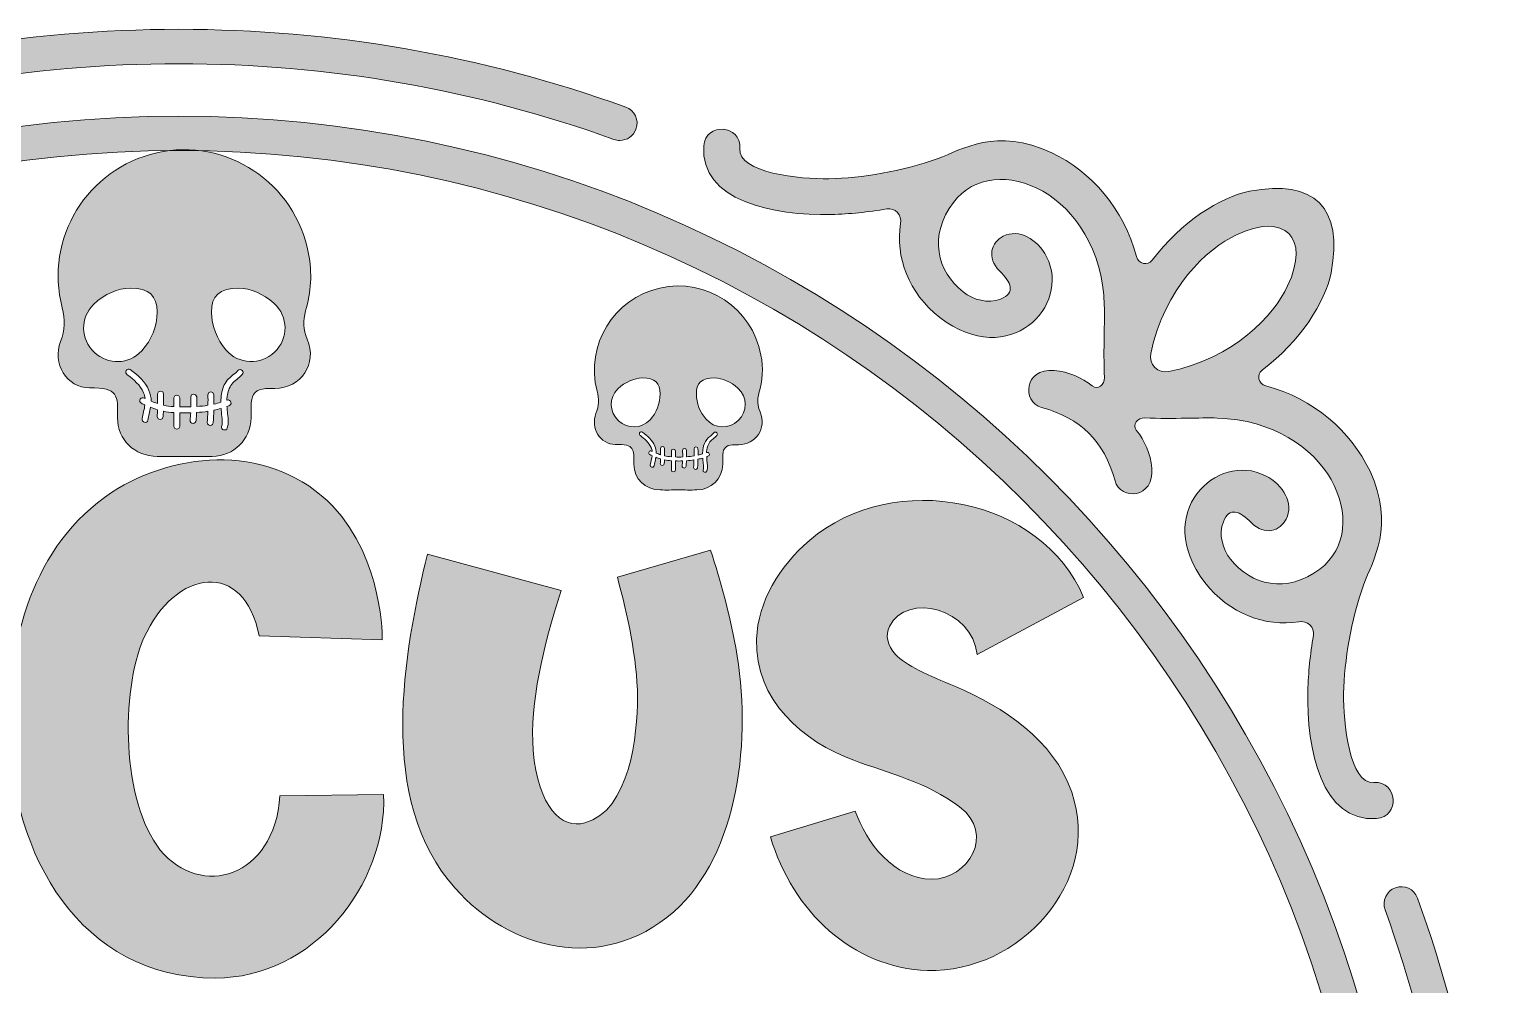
# Model space of a CAD drawing. Extents: x 641 to 801, y -181 to -22.
# Drawn here: x 711.9 to 800.5, y -79.6 to -21.9 of the extents above; entities that cross this region are included whole.
import ezdxf

# ---------------------------------------------------------------- set-up
doc = ezdxf.new("R2010")
doc.units = 0
doc.header["$MEASUREMENT"] = 0
doc.layers.add('Layer 1', color=7, linetype='Continuous', lineweight=0)

# ---------------------------------------------------------------- blocks, each defined once
blk = doc.blocks.new('Block_2')
at = {"layer": 'Layer 1', "true_color": 0x000000, "transparency": 33554687}
h = blk.add_hatch(color=18, dxfattribs=at)
h.dxf.hatch_style = 2
edge = h.paths.add_edge_path()
edge.add_spline(control_points=[(754.775, -45.555), (754.214, -46.098), (753.334, -46.061), (752.817, -45.459), (752.449, -45.03), (752.255, -44.521), (752.242, -43.957), (752.226, -43.302), (752.569, -42.972), (753.332, -42.98), (753.809, -43.002), (754.325, -43.202), (754.752, -43.594), (755.339, -44.134), (755.342, -45.006), (754.775, -45.555)], knot_values=[0, 0, 0, 0, 1, 1, 1, 2, 2, 2, 3, 3, 3, 4, 4, 4, 5, 5, 5, 5], degree=3, periodic=0)
edge = h.paths.add_edge_path()
edge.add_spline(control_points=[(753.474, -46.46), (753.35, -46.604), (753.171, -46.691), (753.055, -46.843), (752.949, -46.982), (752.893, -47.158), (752.87, -47.33), (752.863, -47.383), (752.859, -47.435), (752.857, -47.488), (752.863, -47.486), (752.869, -47.484), (752.874, -47.482), (752.935, -47.458), (753.006, -47.508), (753.022, -47.566), (753.04, -47.633), (752.999, -47.69), (752.938, -47.714), (752.913, -47.724), (752.888, -47.733), (752.863, -47.742), (752.867, -47.814), (752.874, -47.886), (752.881, -47.957), (752.9, -48.167), (752.945, -48.396), (752.877, -48.601), (752.829, -48.748), (752.597, -48.685), (752.645, -48.538), (752.679, -48.436), (752.672, -48.333), (752.664, -48.228), (752.656, -48.113), (752.643, -47.998), (752.633, -47.883), (752.632, -47.862), (752.63, -47.84), (752.628, -47.818), (752.532, -47.846), (752.434, -47.87), (752.336, -47.891), (752.331, -48.056), (752.323, -48.22), (752.312, -48.385), (752.308, -48.45), (752.261, -48.505), (752.192, -48.505), (752.13, -48.505), (752.068, -48.45), (752.072, -48.385), (752.082, -48.235), (752.089, -48.085), (752.094, -47.934), (751.945, -47.957), (751.795, -47.972), (751.645, -47.983), (751.639, -48.089), (751.63, -48.196), (751.619, -48.302), (751.611, -48.367), (751.57, -48.422), (751.498, -48.422), (751.439, -48.422), (751.371, -48.367), (751.378, -48.302), (751.39, -48.2), (751.398, -48.097), (751.404, -47.994), (751.26, -47.999), (751.115, -47.998), (750.971, -47.994), (750.971, -47.994), (750.971, -48.54), (750.971, -48.54), (750.971, -48.695), (750.73, -48.694), (750.73, -48.54), (750.73, -48.54), (750.73, -47.984), (750.73, -47.984), (750.588, -47.975), (750.446, -47.959), (750.307, -47.931), (750.306, -48.003), (750.305, -48.075), (750.304, -48.147), (750.302, -48.302), (750.061, -48.302), (750.063, -48.147), (750.065, -48.055), (750.066, -47.962), (750.067, -47.87), (749.975, -47.841), (749.883, -47.807), (749.793, -47.771), (749.764, -47.945), (749.722, -48.118), (749.686, -48.291), (749.655, -48.442), (749.423, -48.378), (749.454, -48.227), (749.492, -48.044), (749.538, -47.86), (749.567, -47.675), (749.519, -47.654), (749.471, -47.632), (749.423, -47.611), (749.364, -47.584), (749.35, -47.498), (749.38, -47.447), (749.416, -47.386), (749.485, -47.377), (749.545, -47.404), (749.553, -47.408), (749.562, -47.411), (749.571, -47.416), (749.561, -47.338), (749.54, -47.262), (749.509, -47.188), (749.381, -46.881), (749.117, -46.655), (748.856, -46.462), (748.804, -46.423), (748.777, -46.359), (748.813, -46.298), (748.843, -46.246), (748.925, -46.216), (748.978, -46.255), (749.283, -46.481), (749.578, -46.737), (749.729, -47.095), (749.786, -47.232), (749.818, -47.376), (749.819, -47.523), (749.902, -47.558), (749.986, -47.59), (750.071, -47.619), (750.072, -47.491), (750.074, -47.364), (750.076, -47.236), (750.078, -47.081), (750.318, -47.082), (750.316, -47.236), (750.314, -47.387), (750.312, -47.537), (750.31, -47.687), (750.449, -47.718), (750.589, -47.734), (750.73, -47.743), (750.73, -47.743), (750.73, -47.397), (750.73, -47.397), (750.73, -47.242), (750.971, -47.242), (750.971, -47.397), (750.971, -47.397), (750.971, -47.754), (750.971, -47.754), (751.118, -47.758), (751.266, -47.758), (751.413, -47.754), (751.415, -47.621), (751.413, -47.488), (751.406, -47.355), (751.397, -47.201), (751.638, -47.202), (751.646, -47.355), (751.653, -47.484), (751.655, -47.613), (751.653, -47.742), (751.803, -47.731), (751.952, -47.714), (752.1, -47.69), (752.102, -47.549), (752.101, -47.408), (752.098, -47.266), (752.095, -47.111), (752.336, -47.112), (752.339, -47.266), (752.341, -47.392), (752.342, -47.518), (752.34, -47.644), (752.434, -47.623), (752.526, -47.598), (752.618, -47.57), (752.618, -47.455), (752.625, -47.34), (752.645, -47.226), (752.678, -47.032), (752.751, -46.844), (752.873, -46.689), (752.996, -46.533), (753.176, -46.44), (753.304, -46.29), (753.347, -46.241), (753.431, -46.247), (753.474, -46.29), (753.522, -46.339), (753.516, -46.411), (753.474, -46.46)], knot_values=[0, 0, 0, 0, 1, 1, 1, 2, 2, 2, 3, 3, 3, 4, 4, 4, 5, 5, 5, 6, 6, 6, 7, 7, 7, 8, 8, 8, 9, 9, 9, 10, 10, 10, 11, 11, 11, 12, 12, 12, 13, 13, 13, 14, 14, 14, 15, 15, 15, 16, 16, 16, 17, 17, 17, 18, 18, 18, 19, 19, 19, 20, 20, 20, 21, 21, 21, 22, 22, 22, 23, 23, 23, 24, 24, 24, 25, 25, 25, 26, 26, 26, 27, 27, 27, 28, 28, 28, 29, 29, 29, 30, 30, 30, 31, 31, 31, 32, 32, 32, 33, 33, 33, 34, 34, 34, 35, 35, 35, 36, 36, 36, 37, 37, 37, 38, 38, 38, 39, 39, 39, 40, 40, 40, 41, 41, 41, 42, 42, 42, 43, 43, 43, 44, 44, 44, 45, 45, 45, 46, 46, 46, 47, 47, 47, 48, 48, 48, 49, 49, 49, 50, 50, 50, 51, 51, 51, 52, 52, 52, 53, 53, 53, 54, 54, 54, 55, 55, 55, 56, 56, 56, 57, 57, 57, 58, 58, 58, 59, 59, 59, 60, 60, 60, 61, 61, 61, 62, 62, 62, 63, 63, 63, 64, 64, 64, 65, 65, 65, 66, 66, 66, 67, 67, 67, 67], degree=3, periodic=0)
edge = h.paths.add_edge_path()
edge.add_spline(control_points=[(747.536, -45.568), (746.973, -45.038), (746.95, -44.181), (747.503, -43.636), (747.939, -43.207), (748.48, -43.001), (748.98, -42.979), (749.729, -42.978), (750.066, -43.301), (750.055, -43.937), (750.045, -44.532), (749.842, -45.065), (749.439, -45.504), (748.929, -46.061), (748.082, -46.082), (747.536, -45.568)], knot_values=[0, 0, 0, 0, 1, 1, 1, 2, 2, 2, 3, 3, 3, 4, 4, 4, 5, 5, 5, 5], degree=3, periodic=0)
edge = h.paths.add_edge_path()
edge.add_spline(control_points=[(756.023, -43.902), (756.251, -43.146), (756.286, -42.373), (756.142, -41.6), (755.612, -38.751), (752.839, -36.913), (750.041, -37.547), (747.244, -38.181), (745.522, -40.984), (746.24, -43.772), (746.363, -44.249), (746.358, -44.669), (746.175, -45.131), (745.832, -45.999), (746.427, -47), (747.342, -46.992), (748.504, -46.982), (748.475, -47.293), (748.468, -48.184), (748.461, -49.085), (749.152, -49.73), (750.058, -49.747), (750.419, -49.753), (750.78, -49.747), (751.142, -49.747), (751.516, -49.747), (751.891, -49.755), (752.265, -49.746), (753.147, -49.725), (753.8, -49.081), (753.837, -48.198), (753.846, -47.998), (753.833, -47.796), (753.842, -47.596), (753.858, -47.223), (754.041, -47.044), (754.419, -47.023), (754.539, -47.016), (754.66, -47.023), (754.781, -47.02), (755.865, -46.987), (756.501, -46.034), (756.086, -45.031), (755.929, -44.651), (755.906, -44.291), (756.023, -43.902)], knot_values=[0, 0, 0, 0, 1, 1, 1, 2, 2, 2, 3, 3, 3, 4, 4, 4, 5, 5, 5, 6, 6, 6, 7, 7, 7, 8, 8, 8, 9, 9, 9, 10, 10, 10, 11, 11, 11, 12, 12, 12, 13, 13, 13, 14, 14, 14, 15, 15, 15, 15], degree=3, periodic=0)
at = {"layer": 'Layer 1'}
for points, knots in [([(756.023, -43.902), (756.251, -43.146), (756.286, -42.373), (756.142, -41.6), (755.612, -38.751), (752.839, -36.913), (750.041, -37.547), (747.244, -38.181), (745.522, -40.984), (746.24, -43.772), (746.363, -44.249), (746.358, -44.669), (746.175, -45.131), (745.832, -45.999), (746.427, -47), (747.342, -46.992), (748.504, -46.982), (748.475, -47.293), (748.468, -48.184), (748.461, -49.085), (749.152, -49.73), (750.058, -49.747), (750.419, -49.753), (750.78, -49.747), (751.142, -49.747), (751.516, -49.747), (751.891, -49.755), (752.265, -49.746), (753.147, -49.725), (753.8, -49.081), (753.837, -48.198), (753.846, -47.998), (753.833, -47.796), (753.842, -47.596), (753.858, -47.223), (754.041, -47.044), (754.419, -47.023), (754.539, -47.016), (754.66, -47.023), (754.781, -47.02), (755.865, -46.987), (756.501, -46.034), (756.086, -45.031), (755.929, -44.651), (755.906, -44.291), (756.023, -43.902)], [0, 0, 0, 0, 1, 1, 1, 2, 2, 2, 3, 3, 3, 4, 4, 4, 5, 5, 5, 6, 6, 6, 7, 7, 7, 8, 8, 8, 9, 9, 9, 10, 10, 10, 11, 11, 11, 12, 12, 12, 13, 13, 13, 14, 14, 14, 15, 15, 15, 15]), ([(747.536, -45.568), (746.973, -45.038), (746.95, -44.181), (747.503, -43.636), (747.939, -43.207), (748.48, -43.001), (748.98, -42.979), (749.729, -42.978), (750.066, -43.301), (750.055, -43.937), (750.045, -44.532), (749.842, -45.065), (749.439, -45.504), (748.929, -46.061), (748.082, -46.082), (747.536, -45.568)], [0, 0, 0, 0, 1, 1, 1, 2, 2, 2, 3, 3, 3, 4, 4, 4, 5, 5, 5, 5]), ([(754.775, -45.555), (754.214, -46.098), (753.334, -46.061), (752.817, -45.459), (752.449, -45.03), (752.255, -44.521), (752.242, -43.957), (752.226, -43.302), (752.569, -42.972), (753.332, -42.98), (753.809, -43.002), (754.325, -43.202), (754.752, -43.594), (755.339, -44.134), (755.342, -45.006), (754.775, -45.555)], [0, 0, 0, 0, 1, 1, 1, 2, 2, 2, 3, 3, 3, 4, 4, 4, 5, 5, 5, 5]), ([(753.474, -46.46), (753.35, -46.604), (753.171, -46.691), (753.055, -46.843), (752.949, -46.982), (752.893, -47.158), (752.87, -47.33), (752.863, -47.383), (752.859, -47.435), (752.857, -47.488), (752.863, -47.486), (752.869, -47.484), (752.874, -47.482), (752.935, -47.458), (753.006, -47.508), (753.022, -47.566), (753.04, -47.633), (752.999, -47.69), (752.938, -47.714), (752.913, -47.724), (752.888, -47.733), (752.863, -47.742), (752.867, -47.814), (752.874, -47.886), (752.881, -47.957), (752.9, -48.167), (752.945, -48.396), (752.877, -48.601), (752.829, -48.748), (752.597, -48.685), (752.645, -48.538), (752.679, -48.436), (752.672, -48.333), (752.664, -48.228), (752.656, -48.113), (752.643, -47.998), (752.633, -47.883), (752.632, -47.862), (752.63, -47.84), (752.628, -47.818), (752.532, -47.846), (752.434, -47.87), (752.336, -47.891), (752.331, -48.056), (752.323, -48.22), (752.312, -48.385), (752.308, -48.45), (752.261, -48.505), (752.192, -48.505), (752.13, -48.505), (752.068, -48.45), (752.072, -48.385), (752.082, -48.235), (752.089, -48.085), (752.094, -47.934), (751.945, -47.957), (751.795, -47.972), (751.645, -47.983), (751.639, -48.089), (751.63, -48.196), (751.619, -48.302), (751.611, -48.367), (751.57, -48.422), (751.498, -48.422), (751.439, -48.422), (751.371, -48.367), (751.378, -48.302), (751.39, -48.2), (751.398, -48.097), (751.404, -47.994), (751.26, -47.999), (751.115, -47.998), (750.971, -47.994), (750.971, -47.994), (750.971, -48.54), (750.971, -48.54), (750.971, -48.695), (750.73, -48.694), (750.73, -48.54), (750.73, -48.54), (750.73, -47.984), (750.73, -47.984), (750.588, -47.975), (750.446, -47.959), (750.307, -47.931), (750.306, -48.003), (750.305, -48.075), (750.304, -48.147), (750.302, -48.302), (750.061, -48.302), (750.063, -48.147), (750.065, -48.055), (750.066, -47.962), (750.067, -47.87), (749.975, -47.841), (749.883, -47.807), (749.793, -47.771), (749.764, -47.945), (749.722, -48.118), (749.686, -48.291), (749.655, -48.442), (749.423, -48.378), (749.454, -48.227), (749.492, -48.044), (749.538, -47.86), (749.567, -47.675), (749.519, -47.654), (749.471, -47.632), (749.423, -47.611), (749.364, -47.584), (749.35, -47.498), (749.38, -47.447), (749.416, -47.386), (749.485, -47.377), (749.545, -47.404), (749.553, -47.408), (749.562, -47.411), (749.571, -47.416), (749.561, -47.338), (749.54, -47.262), (749.509, -47.188), (749.381, -46.881), (749.117, -46.655), (748.856, -46.462), (748.804, -46.423), (748.777, -46.359), (748.813, -46.298), (748.843, -46.246), (748.925, -46.216), (748.978, -46.255), (749.283, -46.481), (749.578, -46.737), (749.729, -47.095), (749.786, -47.232), (749.818, -47.376), (749.819, -47.523), (749.902, -47.558), (749.986, -47.59), (750.071, -47.619), (750.072, -47.491), (750.074, -47.364), (750.076, -47.236), (750.078, -47.081), (750.318, -47.082), (750.316, -47.236), (750.314, -47.387), (750.312, -47.537), (750.31, -47.687), (750.449, -47.718), (750.589, -47.734), (750.73, -47.743), (750.73, -47.743), (750.73, -47.397), (750.73, -47.397), (750.73, -47.242), (750.971, -47.242), (750.971, -47.397), (750.971, -47.397), (750.971, -47.754), (750.971, -47.754), (751.118, -47.758), (751.266, -47.758), (751.413, -47.754), (751.415, -47.621), (751.413, -47.488), (751.406, -47.355), (751.397, -47.201), (751.638, -47.202), (751.646, -47.355), (751.653, -47.484), (751.655, -47.613), (751.653, -47.742), (751.803, -47.731), (751.952, -47.714), (752.1, -47.69), (752.102, -47.549), (752.101, -47.408), (752.098, -47.266), (752.095, -47.111), (752.336, -47.112), (752.339, -47.266), (752.341, -47.392), (752.342, -47.518), (752.34, -47.644), (752.434, -47.623), (752.526, -47.598), (752.618, -47.57), (752.618, -47.455), (752.625, -47.34), (752.645, -47.226), (752.678, -47.032), (752.751, -46.844), (752.873, -46.689), (752.996, -46.533), (753.176, -46.44), (753.304, -46.29), (753.347, -46.241), (753.431, -46.247), (753.474, -46.29), (753.522, -46.339), (753.516, -46.411), (753.474, -46.46)], [0, 0, 0, 0, 1, 1, 1, 2, 2, 2, 3, 3, 3, 4, 4, 4, 5, 5, 5, 6, 6, 6, 7, 7, 7, 8, 8, 8, 9, 9, 9, 10, 10, 10, 11, 11, 11, 12, 12, 12, 13, 13, 13, 14, 14, 14, 15, 15, 15, 16, 16, 16, 17, 17, 17, 18, 18, 18, 19, 19, 19, 20, 20, 20, 21, 21, 21, 22, 22, 22, 23, 23, 23, 24, 24, 24, 25, 25, 25, 26, 26, 26, 27, 27, 27, 28, 28, 28, 29, 29, 29, 30, 30, 30, 31, 31, 31, 32, 32, 32, 33, 33, 33, 34, 34, 34, 35, 35, 35, 36, 36, 36, 37, 37, 37, 38, 38, 38, 39, 39, 39, 40, 40, 40, 41, 41, 41, 42, 42, 42, 43, 43, 43, 44, 44, 44, 45, 45, 45, 46, 46, 46, 47, 47, 47, 48, 48, 48, 49, 49, 49, 50, 50, 50, 51, 51, 51, 52, 52, 52, 53, 53, 53, 54, 54, 54, 55, 55, 55, 56, 56, 56, 57, 57, 57, 58, 58, 58, 59, 59, 59, 60, 60, 60, 61, 61, 61, 62, 62, 62, 63, 63, 63, 64, 64, 64, 65, 65, 65, 66, 66, 66, 67, 67, 67, 67])]:
    blk.add_open_spline(points, degree=3, knots=knots, dxfattribs=at)
blk = doc.blocks.new('Block_3')
at = {"layer": 'Layer 1', "true_color": 0x000000, "transparency": 33554687}
h = blk.add_hatch(color=18, dxfattribs=at)
h.dxf.hatch_style = 2
edge = h.paths.add_edge_path()
edge.add_spline(control_points=[(726.756, -41.419), (725.912, -42.236), (724.589, -42.181), (723.812, -41.275), (723.258, -40.63), (722.967, -39.865), (722.946, -39.016), (722.923, -38.031), (723.438, -37.535), (724.585, -37.547), (725.302, -37.58), (726.078, -37.881), (726.721, -38.471), (727.604, -39.283), (727.608, -40.593), (726.756, -41.419)], knot_values=[0, 0, 0, 0, 1, 1, 1, 2, 2, 2, 3, 3, 3, 4, 4, 4, 5, 5, 5, 5], degree=3, periodic=0)
edge = h.paths.add_edge_path()
edge.add_spline(control_points=[(724.799, -42.78), (724.613, -42.997), (724.344, -43.128), (724.17, -43.355), (724.009, -43.564), (723.925, -43.83), (723.891, -44.088), (723.881, -44.167), (723.875, -44.246), (723.872, -44.326), (723.88, -44.323), (723.889, -44.32), (723.897, -44.316), (723.988, -44.281), (724.095, -44.356), (724.119, -44.443), (724.147, -44.544), (724.084, -44.629), (723.993, -44.665), (723.956, -44.68), (723.918, -44.693), (723.88, -44.707), (723.887, -44.816), (723.896, -44.924), (723.907, -45.031), (723.936, -45.346), (724.003, -45.691), (723.901, -45.999), (723.829, -46.219), (723.48, -46.125), (723.553, -45.904), (723.603, -45.751), (723.594, -45.595), (723.582, -45.437), (723.569, -45.265), (723.55, -45.092), (723.535, -44.92), (723.532, -44.887), (723.53, -44.854), (723.527, -44.822), (723.382, -44.864), (723.235, -44.9), (723.087, -44.931), (723.08, -45.179), (723.069, -45.427), (723.052, -45.674), (723.045, -45.772), (722.975, -45.855), (722.872, -45.855), (722.778, -45.855), (722.684, -45.772), (722.691, -45.674), (722.706, -45.448), (722.717, -45.222), (722.724, -44.996), (722.5, -45.03), (722.275, -45.054), (722.049, -45.069), (722.04, -45.229), (722.027, -45.39), (722.009, -45.549), (721.998, -45.647), (721.935, -45.73), (721.828, -45.73), (721.739, -45.73), (721.637, -45.647), (721.648, -45.549), (721.665, -45.396), (721.678, -45.241), (721.687, -45.087), (721.469, -45.093), (721.252, -45.093), (721.035, -45.087), (721.035, -45.087), (721.035, -45.907), (721.035, -45.907), (721.035, -46.139), (720.674, -46.139), (720.674, -45.907), (720.674, -45.907), (720.674, -45.071), (720.674, -45.071), (720.459, -45.057), (720.247, -45.033), (720.037, -44.992), (720.035, -45.1), (720.034, -45.208), (720.032, -45.316), (720.029, -45.549), (719.668, -45.549), (719.671, -45.316), (719.673, -45.177), (719.675, -45.039), (719.677, -44.9), (719.537, -44.856), (719.4, -44.806), (719.264, -44.751), (719.221, -45.013), (719.157, -45.273), (719.103, -45.532), (719.056, -45.76), (718.708, -45.663), (718.755, -45.436), (718.812, -45.161), (718.881, -44.885), (718.924, -44.607), (718.852, -44.575), (718.78, -44.542), (718.708, -44.51), (718.619, -44.47), (718.598, -44.34), (718.644, -44.263), (718.697, -44.172), (718.802, -44.158), (718.891, -44.199), (718.904, -44.204), (718.917, -44.21), (718.931, -44.216), (718.915, -44.099), (718.883, -43.985), (718.837, -43.874), (718.645, -43.413), (718.248, -43.074), (717.856, -42.783), (717.777, -42.725), (717.737, -42.628), (717.791, -42.536), (717.836, -42.458), (717.96, -42.413), (718.038, -42.471), (718.497, -42.812), (718.941, -43.196), (719.168, -43.735), (719.254, -43.94), (719.302, -44.157), (719.303, -44.378), (719.428, -44.43), (719.554, -44.479), (719.682, -44.522), (719.684, -44.33), (719.687, -44.138), (719.69, -43.947), (719.693, -43.714), (720.054, -43.714), (720.051, -43.947), (720.048, -44.173), (720.045, -44.399), (720.042, -44.625), (720.25, -44.672), (720.461, -44.696), (720.674, -44.709), (720.674, -44.709), (720.674, -44.189), (720.674, -44.189), (720.674, -43.956), (721.035, -43.956), (721.035, -44.189), (721.035, -44.189), (721.035, -44.725), (721.035, -44.725), (721.257, -44.731), (721.479, -44.732), (721.7, -44.725), (721.703, -44.525), (721.7, -44.326), (721.689, -44.126), (721.676, -43.893), (722.038, -43.895), (722.05, -44.126), (722.061, -44.32), (722.064, -44.514), (722.061, -44.707), (722.287, -44.691), (722.511, -44.666), (722.732, -44.629), (722.735, -44.417), (722.735, -44.204), (722.73, -43.992), (722.726, -43.759), (723.087, -43.759), (723.092, -43.992), (723.096, -44.181), (723.096, -44.37), (723.094, -44.559), (723.235, -44.528), (723.374, -44.491), (723.512, -44.449), (723.511, -44.276), (723.523, -44.103), (723.552, -43.931), (723.602, -43.64), (723.713, -43.357), (723.895, -43.123), (724.08, -42.889), (724.35, -42.75), (724.544, -42.525), (724.607, -42.45), (724.734, -42.46), (724.799, -42.525), (724.871, -42.597), (724.862, -42.706), (724.799, -42.78)], knot_values=[0, 0, 0, 0, 1, 1, 1, 2, 2, 2, 3, 3, 3, 4, 4, 4, 5, 5, 5, 6, 6, 6, 7, 7, 7, 8, 8, 8, 9, 9, 9, 10, 10, 10, 11, 11, 11, 12, 12, 12, 13, 13, 13, 14, 14, 14, 15, 15, 15, 16, 16, 16, 17, 17, 17, 18, 18, 18, 19, 19, 19, 20, 20, 20, 21, 21, 21, 22, 22, 22, 23, 23, 23, 24, 24, 24, 25, 25, 25, 26, 26, 26, 27, 27, 27, 28, 28, 28, 29, 29, 29, 30, 30, 30, 31, 31, 31, 32, 32, 32, 33, 33, 33, 34, 34, 34, 35, 35, 35, 36, 36, 36, 37, 37, 37, 38, 38, 38, 39, 39, 39, 40, 40, 40, 41, 41, 41, 42, 42, 42, 43, 43, 43, 44, 44, 44, 45, 45, 45, 46, 46, 46, 47, 47, 47, 48, 48, 48, 49, 49, 49, 50, 50, 50, 51, 51, 51, 52, 52, 52, 53, 53, 53, 54, 54, 54, 55, 55, 55, 56, 56, 56, 57, 57, 57, 58, 58, 58, 59, 59, 59, 60, 60, 60, 61, 61, 61, 62, 62, 62, 63, 63, 63, 64, 64, 64, 65, 65, 65, 66, 66, 66, 67, 67, 67, 67], degree=3, periodic=0)
edge = h.paths.add_edge_path()
edge.add_spline(control_points=[(715.871, -41.439), (715.024, -40.642), (714.989, -39.354), (715.821, -38.534), (716.477, -37.889), (717.29, -37.578), (718.042, -37.545), (719.169, -37.544), (719.674, -38.03), (719.659, -38.987), (719.644, -39.881), (719.337, -40.682), (718.732, -41.343), (717.966, -42.181), (716.691, -42.211), (715.871, -41.439)], knot_values=[0, 0, 0, 0, 1, 1, 1, 2, 2, 2, 3, 3, 3, 4, 4, 4, 5, 5, 5, 5], degree=3, periodic=0)
edge = h.paths.add_edge_path()
edge.add_spline(control_points=[(728.631, -38.933), (728.975, -37.797), (729.027, -36.635), (728.81, -35.472), (728.014, -31.188), (723.844, -28.425), (719.637, -29.379), (715.432, -30.332), (712.843, -34.545), (713.923, -38.738), (714.107, -39.456), (714.1, -40.086), (713.825, -40.781), (713.309, -42.087), (714.203, -43.592), (715.579, -43.58), (717.326, -43.565), (717.283, -44.032), (717.272, -45.372), (717.261, -46.726), (718.3, -47.696), (719.663, -47.721), (720.206, -47.731), (720.749, -47.723), (721.292, -47.723), (721.855, -47.722), (722.419, -47.733), (722.981, -47.72), (724.308, -47.689), (725.289, -46.721), (725.345, -45.393), (725.358, -45.092), (725.339, -44.789), (725.352, -44.488), (725.377, -43.927), (725.651, -43.657), (726.22, -43.626), (726.401, -43.616), (726.582, -43.626), (726.763, -43.621), (728.395, -43.572), (729.35, -42.139), (728.727, -40.631), (728.491, -40.06), (728.455, -39.518), (728.631, -38.933)], knot_values=[0, 0, 0, 0, 1, 1, 1, 2, 2, 2, 3, 3, 3, 4, 4, 4, 5, 5, 5, 6, 6, 6, 7, 7, 7, 8, 8, 8, 9, 9, 9, 10, 10, 10, 11, 11, 11, 12, 12, 12, 13, 13, 13, 14, 14, 14, 15, 15, 15, 15], degree=3, periodic=0)
at = {"layer": 'Layer 1'}
for points, knots in [([(728.631, -38.933), (728.975, -37.797), (729.027, -36.635), (728.81, -35.472), (728.014, -31.188), (723.844, -28.425), (719.637, -29.379), (715.432, -30.332), (712.843, -34.545), (713.923, -38.738), (714.107, -39.456), (714.1, -40.086), (713.825, -40.781), (713.309, -42.087), (714.203, -43.592), (715.579, -43.58), (717.326, -43.565), (717.283, -44.032), (717.272, -45.372), (717.261, -46.726), (718.3, -47.696), (719.663, -47.721), (720.206, -47.731), (720.749, -47.723), (721.292, -47.723), (721.855, -47.722), (722.419, -47.733), (722.981, -47.72), (724.308, -47.689), (725.289, -46.721), (725.345, -45.393), (725.358, -45.092), (725.339, -44.789), (725.352, -44.488), (725.377, -43.927), (725.651, -43.657), (726.22, -43.626), (726.401, -43.616), (726.582, -43.626), (726.763, -43.621), (728.395, -43.572), (729.35, -42.139), (728.727, -40.631), (728.491, -40.06), (728.455, -39.518), (728.631, -38.933)], [0, 0, 0, 0, 1, 1, 1, 2, 2, 2, 3, 3, 3, 4, 4, 4, 5, 5, 5, 6, 6, 6, 7, 7, 7, 8, 8, 8, 9, 9, 9, 10, 10, 10, 11, 11, 11, 12, 12, 12, 13, 13, 13, 14, 14, 14, 15, 15, 15, 15]), ([(715.871, -41.439), (715.024, -40.642), (714.989, -39.354), (715.821, -38.534), (716.477, -37.889), (717.29, -37.578), (718.042, -37.545), (719.169, -37.544), (719.674, -38.03), (719.659, -38.987), (719.644, -39.881), (719.337, -40.682), (718.732, -41.343), (717.966, -42.181), (716.691, -42.211), (715.871, -41.439)], [0, 0, 0, 0, 1, 1, 1, 2, 2, 2, 3, 3, 3, 4, 4, 4, 5, 5, 5, 5]), ([(726.756, -41.419), (725.912, -42.236), (724.589, -42.181), (723.812, -41.275), (723.258, -40.63), (722.967, -39.865), (722.946, -39.016), (722.923, -38.031), (723.438, -37.535), (724.585, -37.547), (725.302, -37.58), (726.078, -37.881), (726.721, -38.471), (727.604, -39.283), (727.608, -40.593), (726.756, -41.419)], [0, 0, 0, 0, 1, 1, 1, 2, 2, 2, 3, 3, 3, 4, 4, 4, 5, 5, 5, 5]), ([(724.799, -42.78), (724.613, -42.997), (724.344, -43.128), (724.17, -43.355), (724.009, -43.564), (723.925, -43.83), (723.891, -44.088), (723.881, -44.167), (723.875, -44.246), (723.872, -44.326), (723.88, -44.323), (723.889, -44.32), (723.897, -44.316), (723.988, -44.281), (724.095, -44.356), (724.119, -44.443), (724.147, -44.544), (724.084, -44.629), (723.993, -44.665), (723.956, -44.68), (723.918, -44.693), (723.88, -44.707), (723.887, -44.816), (723.896, -44.924), (723.907, -45.031), (723.936, -45.346), (724.003, -45.691), (723.901, -45.999), (723.829, -46.219), (723.48, -46.125), (723.553, -45.904), (723.603, -45.751), (723.594, -45.595), (723.582, -45.437), (723.569, -45.265), (723.55, -45.092), (723.535, -44.92), (723.532, -44.887), (723.53, -44.854), (723.527, -44.822), (723.382, -44.864), (723.235, -44.9), (723.087, -44.931), (723.08, -45.179), (723.069, -45.427), (723.052, -45.674), (723.045, -45.772), (722.975, -45.855), (722.872, -45.855), (722.778, -45.855), (722.684, -45.772), (722.691, -45.674), (722.706, -45.448), (722.717, -45.222), (722.724, -44.996), (722.5, -45.03), (722.275, -45.054), (722.049, -45.069), (722.04, -45.229), (722.027, -45.39), (722.009, -45.549), (721.998, -45.647), (721.935, -45.73), (721.828, -45.73), (721.739, -45.73), (721.637, -45.647), (721.648, -45.549), (721.665, -45.396), (721.678, -45.241), (721.687, -45.087), (721.469, -45.093), (721.252, -45.093), (721.035, -45.087), (721.035, -45.087), (721.035, -45.907), (721.035, -45.907), (721.035, -46.139), (720.674, -46.139), (720.674, -45.907), (720.674, -45.907), (720.674, -45.071), (720.674, -45.071), (720.459, -45.057), (720.247, -45.033), (720.037, -44.992), (720.035, -45.1), (720.034, -45.208), (720.032, -45.316), (720.029, -45.549), (719.668, -45.549), (719.671, -45.316), (719.673, -45.177), (719.675, -45.039), (719.677, -44.9), (719.537, -44.856), (719.4, -44.806), (719.264, -44.751), (719.221, -45.013), (719.157, -45.273), (719.103, -45.532), (719.056, -45.76), (718.708, -45.663), (718.755, -45.436), (718.812, -45.161), (718.881, -44.885), (718.924, -44.607), (718.852, -44.575), (718.78, -44.542), (718.708, -44.51), (718.619, -44.47), (718.598, -44.34), (718.644, -44.263), (718.697, -44.172), (718.802, -44.158), (718.891, -44.199), (718.904, -44.204), (718.917, -44.21), (718.931, -44.216), (718.915, -44.099), (718.883, -43.985), (718.837, -43.874), (718.645, -43.413), (718.248, -43.074), (717.856, -42.783), (717.777, -42.725), (717.737, -42.628), (717.791, -42.536), (717.836, -42.458), (717.96, -42.413), (718.038, -42.471), (718.497, -42.812), (718.941, -43.196), (719.168, -43.735), (719.254, -43.94), (719.302, -44.157), (719.303, -44.378), (719.428, -44.43), (719.554, -44.479), (719.682, -44.522), (719.684, -44.33), (719.687, -44.138), (719.69, -43.947), (719.693, -43.714), (720.054, -43.714), (720.051, -43.947), (720.048, -44.173), (720.045, -44.399), (720.042, -44.625), (720.25, -44.672), (720.461, -44.696), (720.674, -44.709), (720.674, -44.709), (720.674, -44.189), (720.674, -44.189), (720.674, -43.956), (721.035, -43.956), (721.035, -44.189), (721.035, -44.189), (721.035, -44.725), (721.035, -44.725), (721.257, -44.731), (721.479, -44.732), (721.7, -44.725), (721.703, -44.525), (721.7, -44.326), (721.689, -44.126), (721.676, -43.893), (722.038, -43.895), (722.05, -44.126), (722.061, -44.32), (722.064, -44.514), (722.061, -44.707), (722.287, -44.691), (722.511, -44.666), (722.732, -44.629), (722.735, -44.417), (722.735, -44.204), (722.73, -43.992), (722.726, -43.759), (723.087, -43.759), (723.092, -43.992), (723.096, -44.181), (723.096, -44.37), (723.094, -44.559), (723.235, -44.528), (723.374, -44.491), (723.512, -44.449), (723.511, -44.276), (723.523, -44.103), (723.552, -43.931), (723.602, -43.64), (723.713, -43.357), (723.895, -43.123), (724.08, -42.889), (724.35, -42.75), (724.544, -42.525), (724.607, -42.45), (724.734, -42.46), (724.799, -42.525), (724.871, -42.597), (724.862, -42.706), (724.799, -42.78)], [0, 0, 0, 0, 1, 1, 1, 2, 2, 2, 3, 3, 3, 4, 4, 4, 5, 5, 5, 6, 6, 6, 7, 7, 7, 8, 8, 8, 9, 9, 9, 10, 10, 10, 11, 11, 11, 12, 12, 12, 13, 13, 13, 14, 14, 14, 15, 15, 15, 16, 16, 16, 17, 17, 17, 18, 18, 18, 19, 19, 19, 20, 20, 20, 21, 21, 21, 22, 22, 22, 23, 23, 23, 24, 24, 24, 25, 25, 25, 26, 26, 26, 27, 27, 27, 28, 28, 28, 29, 29, 29, 30, 30, 30, 31, 31, 31, 32, 32, 32, 33, 33, 33, 34, 34, 34, 35, 35, 35, 36, 36, 36, 37, 37, 37, 38, 38, 38, 39, 39, 39, 40, 40, 40, 41, 41, 41, 42, 42, 42, 43, 43, 43, 44, 44, 44, 45, 45, 45, 46, 46, 46, 47, 47, 47, 48, 48, 48, 49, 49, 49, 50, 50, 50, 51, 51, 51, 52, 52, 52, 53, 53, 53, 54, 54, 54, 55, 55, 55, 56, 56, 56, 57, 57, 57, 58, 58, 58, 59, 59, 59, 60, 60, 60, 61, 61, 61, 62, 62, 62, 63, 63, 63, 64, 64, 64, 65, 65, 65, 66, 66, 66, 67, 67, 67, 67])]:
    blk.add_open_spline(points, degree=3, knots=knots, dxfattribs=at)
blk = doc.blocks.new('Block_6')
at = {"layer": 'Layer 1', "true_color": 0x000000, "transparency": 33554687}
h = blk.add_hatch(color=18, dxfattribs=at)
h.dxf.hatch_style = 2
edge = h.paths.add_edge_path()
edge.add_spline(control_points=[(747.616, -28.629), (747.499, -28.629), (747.38, -28.609), (747.263, -28.567), (738.848, -25.532), (730.002, -23.994), (720.972, -23.994), (711.942, -23.994), (703.096, -25.532), (694.68, -28.567), (694.136, -28.759), (693.544, -28.481), (693.35, -27.943), (693.155, -27.402), (693.434, -26.808), (693.974, -26.613), (702.618, -23.496), (711.702, -21.916), (720.972, -21.916), (730.244, -21.916), (739.326, -23.496), (747.969, -26.613), (748.509, -26.808), (748.788, -27.402), (748.593, -27.943), (748.44, -28.366), (748.042, -28.629), (747.616, -28.629)], knot_values=[0, 0, 0, 0, 1, 1, 1, 2, 2, 2, 3, 3, 3, 4, 4, 4, 5, 5, 5, 6, 6, 6, 7, 7, 7, 8, 8, 8, 9, 9, 9, 9], degree=3, periodic=0)
h = blk.add_hatch(color=18, dxfattribs=at)
h.dxf.hatch_style = 2
edge = h.paths.add_edge_path()
edge.add_spline(control_points=[(794.839, -129.213), (794.722, -129.213), (794.603, -129.192), (794.486, -129.151), (793.946, -128.955), (793.667, -128.36), (793.862, -127.821), (796.91, -119.395), (798.455, -110.531), (798.455, -101.479), (798.455, -92.418), (796.906, -83.545), (793.851, -75.109), (793.657, -74.569), (793.936, -73.973), (794.474, -73.777), (795.011, -73.585), (795.611, -73.862), (795.806, -74.4), (798.943, -83.065), (800.533, -92.175), (800.533, -101.479), (800.533, -110.774), (798.947, -119.874), (795.816, -128.527), (795.663, -128.949), (795.265, -129.213), (794.839, -129.213)], knot_values=[0, 0, 0, 0, 1, 1, 1, 2, 2, 2, 3, 3, 3, 4, 4, 4, 5, 5, 5, 6, 6, 6, 7, 7, 7, 8, 8, 8, 9, 9, 9, 9], degree=3, periodic=0)
at = {"layer": 'Layer 1'}
for points in [[(747.616, -28.629), (747.499, -28.629), (747.38, -28.609), (747.263, -28.567), (738.848, -25.532), (730.002, -23.994), (720.972, -23.994), (711.942, -23.994), (703.096, -25.532), (694.68, -28.567), (694.136, -28.759), (693.544, -28.481), (693.35, -27.943), (693.155, -27.402), (693.434, -26.808), (693.974, -26.613), (702.618, -23.496), (711.702, -21.916), (720.972, -21.916), (730.244, -21.916), (739.326, -23.496), (747.969, -26.613), (748.509, -26.808), (748.788, -27.402), (748.593, -27.943), (748.44, -28.366), (748.042, -28.629), (747.616, -28.629)], [(794.839, -129.213), (794.722, -129.213), (794.603, -129.192), (794.486, -129.151), (793.946, -128.955), (793.667, -128.36), (793.862, -127.821), (796.91, -119.395), (798.455, -110.531), (798.455, -101.479), (798.455, -92.418), (796.906, -83.545), (793.851, -75.109), (793.657, -74.569), (793.936, -73.973), (794.474, -73.777), (795.011, -73.585), (795.611, -73.862), (795.806, -74.4), (798.943, -83.065), (800.533, -92.175), (800.533, -101.479), (800.533, -110.774), (798.947, -119.874), (795.816, -128.527), (795.663, -128.949), (795.265, -129.213), (794.839, -129.213)]]:
    blk.add_open_spline(points, degree=3, knots=[0, 0, 0, 0, 1, 1, 1, 2, 2, 2, 3, 3, 3, 4, 4, 4, 5, 5, 5, 6, 6, 6, 7, 7, 7, 8, 8, 8, 9, 9, 9, 9], dxfattribs=at)
blk = doc.blocks.new('Block_7')
at = {"layer": 'Layer 1', "true_color": 0x000000, "transparency": 33554687}
h = blk.add_hatch(color=18, dxfattribs=at)
h.dxf.hatch_style = 2
edge = h.paths.add_edge_path()
edge.add_spline(control_points=[(779.695, -41.511), (780.511, -37.552), (783.083, -35.172), (784.871, -34.328), (787.797, -32.941), (789.348, -34.494), (787.964, -37.419), (787.118, -39.209), (784.739, -41.779), (780.777, -42.597), (780.131, -42.729), (779.559, -42.158), (779.695, -41.511)], knot_values=[0, 0, 0, 0, 1, 1, 1, 2, 2, 2, 3, 3, 3, 4, 4, 4, 4], degree=3, periodic=0)
edge = h.paths.add_edge_path()
edge.add_spline(control_points=[(760.412, -33.104), (761.489, -33.076), (762.614, -32.963), (763.747, -32.765), (764.251, -32.676), (764.666, -33.139), (764.582, -33.645), (764.255, -35.67), (765.049, -37.856), (766.948, -39.321), (771.158, -42.562), (774.905, -38.599), (773.402, -35.658), (772.846, -34.578), (771.723, -33.941), (770.785, -34.417), (770.065, -34.782), (769.752, -35.702), (770.563, -36.516), (771.26, -37.21), (771.547, -37.849), (770.622, -38.21), (769.852, -38.5), (768.999, -38.274), (768.362, -37.782), (766.771, -36.558), (766.264, -34.36), (767.767, -32.371), (770.242, -29.098), (776.659, -31.792), (776.889, -38.574), (776.924, -39.601), (776.816, -41.154), (776.902, -42.967), (776.918, -43.387), (776.489, -43.725), (776.159, -43.465), (775.506, -42.952), (774.748, -42.608), (773.865, -42.53), (772.002, -42.362), (771.919, -44.432), (773.093, -44.757), (775.464, -45.416), (776.861, -46.773), (777.534, -49.198), (777.856, -50.371), (779.927, -50.29), (779.761, -48.425), (779.681, -47.544), (779.339, -46.784), (778.822, -46.131), (778.565, -45.801), (778.903, -45.373), (779.322, -45.391), (781.135, -45.475), (782.687, -45.365), (783.714, -45.401), (790.497, -45.63), (793.192, -52.047), (789.918, -54.525), (787.93, -56.027), (785.733, -55.519), (784.509, -53.928), (784.016, -53.29), (783.788, -52.438), (784.08, -51.668), (784.44, -50.743), (785.079, -51.03), (785.774, -51.726), (786.588, -52.539), (787.507, -52.224), (787.874, -51.507), (788.35, -50.566), (787.711, -49.443), (786.633, -48.888), (783.69, -47.386), (779.727, -51.131), (782.969, -55.341), (784.435, -57.241), (786.621, -58.034), (788.644, -57.707), (789.152, -57.623), (789.613, -58.037), (789.525, -58.543), (789.329, -59.676), (789.215, -60.802), (789.187, -61.877), (789.095, -65.425), (790.021, -69.836), (793.33, -69.598), (794.768, -69.5), (794.619, -67.32), (793.179, -67.424), (791.69, -67.558), (791.313, -63.771), (791.349, -62.052), (791.389, -60.02), (791.779, -57.676), (792.572, -55.446), (793.082, -54.025), (794.499, -51.937), (792.921, -48.581), (791.809, -46.214), (789.499, -44.201), (786.644, -43.454), (786.207, -43.34), (786.06, -42.78), (786.42, -42.51), (788.725, -40.769), (790.246, -38.4), (790.592, -36.623), (791.341, -32.694), (789.601, -30.947), (785.668, -31.698), (783.89, -32.044), (781.518, -33.564), (779.781, -35.87), (779.51, -36.229), (778.95, -36.081), (778.836, -35.647), (778.089, -32.79), (776.076, -30.48), (773.708, -29.369), (770.352, -27.792), (768.265, -29.208), (766.845, -29.716), (764.614, -30.511), (762.269, -30.899), (760.237, -30.941), (758.52, -30.976), (754.733, -30.601), (754.866, -29.111), (754.972, -27.671), (752.789, -27.522), (752.691, -28.961), (752.455, -32.268), (756.866, -33.194), (760.412, -33.104)], knot_values=[0, 0, 0, 0, 1, 1, 1, 2, 2, 2, 3, 3, 3, 4, 4, 4, 5, 5, 5, 6, 6, 6, 7, 7, 7, 8, 8, 8, 9, 9, 9, 10, 10, 10, 11, 11, 11, 12, 12, 12, 13, 13, 13, 14, 14, 14, 15, 15, 15, 16, 16, 16, 17, 17, 17, 18, 18, 18, 19, 19, 19, 20, 20, 20, 21, 21, 21, 22, 22, 22, 23, 23, 23, 24, 24, 24, 25, 25, 25, 26, 26, 26, 27, 27, 27, 28, 28, 28, 29, 29, 29, 30, 30, 30, 31, 31, 31, 32, 32, 32, 33, 33, 33, 34, 34, 34, 35, 35, 35, 36, 36, 36, 37, 37, 37, 38, 38, 38, 39, 39, 39, 40, 40, 40, 41, 41, 41, 42, 42, 42, 43, 43, 43, 44, 44, 44, 45, 45, 45, 46, 46, 46, 46], degree=3, periodic=0)
at = {"layer": 'Layer 1'}
for points, knots in [([(760.412, -33.104), (761.489, -33.076), (762.614, -32.963), (763.747, -32.765), (764.251, -32.676), (764.666, -33.139), (764.582, -33.645), (764.255, -35.67), (765.049, -37.856), (766.948, -39.321), (771.158, -42.562), (774.905, -38.599), (773.402, -35.658), (772.846, -34.578), (771.723, -33.941), (770.785, -34.417), (770.065, -34.782), (769.752, -35.702), (770.563, -36.516), (771.26, -37.21), (771.547, -37.849), (770.622, -38.21), (769.852, -38.5), (768.999, -38.274), (768.362, -37.782), (766.771, -36.558), (766.264, -34.36), (767.767, -32.371), (770.242, -29.098), (776.659, -31.792), (776.889, -38.574), (776.924, -39.601), (776.816, -41.154), (776.902, -42.967), (776.918, -43.387), (776.489, -43.725), (776.159, -43.465), (775.506, -42.952), (774.748, -42.608), (773.865, -42.53), (772.002, -42.362), (771.919, -44.432), (773.093, -44.757), (775.464, -45.416), (776.861, -46.773), (777.534, -49.198), (777.856, -50.371), (779.927, -50.29), (779.761, -48.425), (779.681, -47.544), (779.339, -46.784), (778.822, -46.131), (778.565, -45.801), (778.903, -45.373), (779.322, -45.391), (781.135, -45.475), (782.687, -45.365), (783.714, -45.401), (790.497, -45.63), (793.192, -52.047), (789.918, -54.525), (787.93, -56.027), (785.733, -55.519), (784.509, -53.928), (784.016, -53.29), (783.788, -52.438), (784.08, -51.668), (784.44, -50.743), (785.079, -51.03), (785.774, -51.726), (786.588, -52.539), (787.507, -52.224), (787.874, -51.507), (788.35, -50.566), (787.711, -49.443), (786.633, -48.888), (783.69, -47.386), (779.727, -51.131), (782.969, -55.341), (784.435, -57.241), (786.621, -58.034), (788.644, -57.707), (789.152, -57.623), (789.613, -58.037), (789.525, -58.543), (789.329, -59.676), (789.215, -60.802), (789.187, -61.877), (789.095, -65.425), (790.021, -69.836), (793.33, -69.598), (794.768, -69.5), (794.619, -67.32), (793.179, -67.424), (791.69, -67.558), (791.313, -63.771), (791.349, -62.052), (791.389, -60.02), (791.779, -57.676), (792.572, -55.446), (793.082, -54.025), (794.499, -51.937), (792.921, -48.581), (791.809, -46.214), (789.499, -44.201), (786.644, -43.454), (786.207, -43.34), (786.06, -42.78), (786.42, -42.51), (788.725, -40.769), (790.246, -38.4), (790.592, -36.623), (791.341, -32.694), (789.601, -30.947), (785.668, -31.698), (783.89, -32.044), (781.518, -33.564), (779.781, -35.87), (779.51, -36.229), (778.95, -36.081), (778.836, -35.647), (778.089, -32.79), (776.076, -30.48), (773.708, -29.369), (770.352, -27.792), (768.265, -29.208), (766.845, -29.716), (764.614, -30.511), (762.269, -30.899), (760.237, -30.941), (758.52, -30.976), (754.733, -30.601), (754.866, -29.111), (754.972, -27.671), (752.789, -27.522), (752.691, -28.961), (752.455, -32.268), (756.866, -33.194), (760.412, -33.104)], [0, 0, 0, 0, 1, 1, 1, 2, 2, 2, 3, 3, 3, 4, 4, 4, 5, 5, 5, 6, 6, 6, 7, 7, 7, 8, 8, 8, 9, 9, 9, 10, 10, 10, 11, 11, 11, 12, 12, 12, 13, 13, 13, 14, 14, 14, 15, 15, 15, 16, 16, 16, 17, 17, 17, 18, 18, 18, 19, 19, 19, 20, 20, 20, 21, 21, 21, 22, 22, 22, 23, 23, 23, 24, 24, 24, 25, 25, 25, 26, 26, 26, 27, 27, 27, 28, 28, 28, 29, 29, 29, 30, 30, 30, 31, 31, 31, 32, 32, 32, 33, 33, 33, 34, 34, 34, 35, 35, 35, 36, 36, 36, 37, 37, 37, 38, 38, 38, 39, 39, 39, 40, 40, 40, 41, 41, 41, 42, 42, 42, 43, 43, 43, 44, 44, 44, 45, 45, 45, 46, 46, 46, 46]), ([(779.695, -41.511), (780.511, -37.552), (783.083, -35.172), (784.871, -34.328), (787.797, -32.941), (789.348, -34.494), (787.964, -37.419), (787.118, -39.209), (784.739, -41.779), (780.777, -42.597), (780.131, -42.729), (779.559, -42.158), (779.695, -41.511)], [0, 0, 0, 0, 1, 1, 1, 2, 2, 2, 3, 3, 3, 4, 4, 4, 4])]:
    blk.add_open_spline(points, degree=3, knots=knots, dxfattribs=at)
blk = doc.blocks.new('Block_5')
at = {"layer": 'Layer 1'}
for name in ['Block_6', 'Block_7']:
    blk.add_blockref(name, (0, 0), dxfattribs=at)
blk = doc.blocks.new('Block_4')
at = {"layer": 'Layer 1', "true_color": 0x000000, "transparency": 33554687}
h = blk.add_hatch(color=18, dxfattribs=at)
h.dxf.hatch_style = 2
edge = h.paths.add_edge_path()
edge.add_spline(control_points=[(720.972, -29.243), (681.14, -29.243), (648.735, -61.648), (648.735, -101.479), (648.735, -141.31), (681.14, -173.715), (720.972, -173.715), (760.804, -173.715), (793.21, -141.31), (793.21, -101.479), (793.21, -61.648), (760.804, -29.243), (720.972, -29.243)], knot_values=[0, 0, 0, 0, 1, 1, 1, 2, 2, 2, 3, 3, 3, 4, 4, 4, 4], degree=3, periodic=0)
edge = h.paths.add_edge_path()
edge.add_spline(control_points=[(720.972, -175.793), (679.995, -175.793), (646.657, -142.456), (646.657, -101.479), (646.657, -60.501), (679.995, -27.165), (720.972, -27.165), (761.949, -27.165), (795.287, -60.501), (795.287, -101.479), (795.287, -142.456), (761.949, -175.793), (720.972, -175.793)], knot_values=[0, 0, 0, 0, 1, 1, 1, 2, 2, 2, 3, 3, 3, 4, 4, 4, 4], degree=3, periodic=0)
at = {"layer": 'Layer 1'}
for points in [[(720.972, -175.793), (679.995, -175.793), (646.657, -142.456), (646.657, -101.479), (646.657, -60.501), (679.995, -27.165), (720.972, -27.165), (761.949, -27.165), (795.287, -60.501), (795.287, -101.479), (795.287, -142.456), (761.949, -175.793), (720.972, -175.793)], [(720.972, -29.243), (681.14, -29.243), (648.735, -61.648), (648.735, -101.479), (648.735, -141.31), (681.14, -173.715), (720.972, -173.715), (760.804, -173.715), (793.21, -141.31), (793.21, -101.479), (793.21, -61.648), (760.804, -29.243), (720.972, -29.243)]]:
    blk.add_open_spline(points, degree=3, knots=[0, 0, 0, 0, 1, 1, 1, 2, 2, 2, 3, 3, 3, 4, 4, 4, 4], dxfattribs=at)
blk.add_blockref('Block_5', (0, 0), dxfattribs=at)
blk = doc.blocks.new('Block_8')
at = {"layer": 'Layer 1', "true_color": 0x000000, "transparency": 33554687}
h = blk.add_hatch(color=18, dxfattribs=at)
h.dxf.hatch_style = 2
edge = h.paths.add_edge_path()
edge.add_spline(control_points=[(719.853, -71.5), (722.291, -74.443), (726.747, -73.223), (727.083, -68.221), (727.083, -68.221), (733.347, -68.137), (733.347, -68.137), (733.557, -73.644), (729.059, -79.235), (723.174, -79.235), (714.977, -79.235), (710.857, -71.752), (710.731, -64.27), (710.605, -58.931), (712.119, -53.088), (716.911, -49.894), (720.904, -47.33), (726.621, -46.951), (730.278, -50.734), (733.347, -53.971), (733.263, -58.805), (733.263, -58.805), (733.263, -58.805), (725.822, -58.553), (725.822, -58.553), (724.939, -53.971), (720.778, -54.433), (718.844, -58.721), (717.457, -61.916), (717.499, -68.599), (719.853, -71.5)], knot_values=[0, 0, 0, 0, 1, 1, 1, 2, 2, 2, 3, 3, 3, 4, 4, 4, 5, 5, 5, 6, 6, 6, 7, 7, 7, 8, 8, 8, 9, 9, 9, 10, 10, 10, 10], degree=3, periodic=0)
h = blk.add_hatch(color=18, dxfattribs=at)
h.dxf.hatch_style = 2
edge = h.paths.add_edge_path()
edge.add_spline(control_points=[(774.916, -68.011), (776.808, -73.434), (771.721, -78.94), (766.215, -78.772), (761.674, -78.646), (758.059, -75.199), (756.714, -70.701), (756.714, -70.701), (761.843, -69.146), (761.843, -69.146), (762.473, -71.038), (764.197, -73.265), (766.467, -73.265), (768.652, -73.265), (770.334, -70.533), (768.148, -68.894), (766.13, -67.381), (763.861, -66.876), (761.759, -66.077), (758.69, -64.942), (755.747, -62.462), (755.874, -58.763), (755.958, -56.493), (757.261, -54.349), (759.068, -52.794), (764.197, -48.422), (773.15, -50.23), (775.63, -56.241), (775.63, -56.241), (769.199, -59.688), (769.199, -59.688), (768.947, -56.955), (764.953, -55.863), (763.903, -58.006), (763.65, -58.511), (763.776, -59.142), (764.281, -59.688), (764.869, -60.36), (766.298, -60.949), (767.896, -61.622), (770.796, -62.883), (773.823, -64.816), (774.916, -68.011)], knot_values=[0, 0, 0, 0, 1, 1, 1, 2, 2, 2, 3, 3, 3, 4, 4, 4, 5, 5, 5, 6, 6, 6, 7, 7, 7, 8, 8, 8, 9, 9, 9, 10, 10, 10, 11, 11, 11, 12, 12, 12, 13, 13, 13, 14, 14, 14, 14], degree=3, periodic=0)
h = blk.add_hatch(color=18, dxfattribs=at)
h.dxf.hatch_style = 2
edge = h.paths.add_edge_path()
edge.add_spline(control_points=[(744.064, -55.821), (742.971, -59.267), (742.172, -62.588), (742.382, -65.489), (742.676, -68.936), (744.106, -70.239), (745.493, -69.86), (748.225, -69.146), (748.688, -64.48), (748.688, -62.294), (748.646, -59.814), (748.099, -57.376), (747.468, -55.022), (747.468, -55.022), (753.101, -53.383), (753.101, -53.383), (753.69, -55.232), (754.236, -57.166), (754.615, -59.267), (755.623, -64.69), (754.825, -71.71), (750.873, -75.241), (746.502, -79.025), (740.869, -77.469), (737.674, -73.812), (732.882, -68.516), (734.563, -59.52), (735.993, -53.635), (735.993, -53.635), (744.064, -55.821), (744.064, -55.821)], knot_values=[0, 0, 0, 0, 1, 1, 1, 2, 2, 2, 3, 3, 3, 4, 4, 4, 5, 5, 5, 6, 6, 6, 7, 7, 7, 8, 8, 8, 9, 9, 9, 10, 10, 10, 10], degree=3, periodic=0)
at = {"layer": 'Layer 1'}
for points, knots in [([(719.853, -71.5), (722.291, -74.443), (726.747, -73.223), (727.083, -68.221), (727.083, -68.221), (733.347, -68.137), (733.347, -68.137), (733.557, -73.644), (729.059, -79.235), (723.174, -79.235), (714.977, -79.235), (710.857, -71.752), (710.731, -64.27), (710.605, -58.931), (712.119, -53.088), (716.911, -49.894), (720.904, -47.33), (726.621, -46.951), (730.278, -50.734), (733.347, -53.971), (733.263, -58.805), (733.263, -58.805), (733.263, -58.805), (725.822, -58.553), (725.822, -58.553), (724.939, -53.971), (720.778, -54.433), (718.844, -58.721), (717.457, -61.916), (717.499, -68.599), (719.853, -71.5)], [0, 0, 0, 0, 1, 1, 1, 2, 2, 2, 3, 3, 3, 4, 4, 4, 5, 5, 5, 6, 6, 6, 7, 7, 7, 8, 8, 8, 9, 9, 9, 10, 10, 10, 10]), ([(774.916, -68.011), (776.808, -73.434), (771.721, -78.94), (766.215, -78.772), (761.674, -78.646), (758.059, -75.199), (756.714, -70.701), (756.714, -70.701), (761.843, -69.146), (761.843, -69.146), (762.473, -71.038), (764.197, -73.265), (766.467, -73.265), (768.652, -73.265), (770.334, -70.533), (768.148, -68.894), (766.13, -67.381), (763.861, -66.876), (761.759, -66.077), (758.69, -64.942), (755.747, -62.462), (755.874, -58.763), (755.958, -56.493), (757.261, -54.349), (759.068, -52.794), (764.197, -48.422), (773.15, -50.23), (775.63, -56.241), (775.63, -56.241), (769.199, -59.688), (769.199, -59.688), (768.947, -56.955), (764.953, -55.863), (763.903, -58.006), (763.65, -58.511), (763.776, -59.142), (764.281, -59.688), (764.869, -60.36), (766.298, -60.949), (767.896, -61.622), (770.796, -62.883), (773.823, -64.816), (774.916, -68.011)], [0, 0, 0, 0, 1, 1, 1, 2, 2, 2, 3, 3, 3, 4, 4, 4, 5, 5, 5, 6, 6, 6, 7, 7, 7, 8, 8, 8, 9, 9, 9, 10, 10, 10, 11, 11, 11, 12, 12, 12, 13, 13, 13, 14, 14, 14, 14]), ([(744.064, -55.821), (742.971, -59.267), (742.172, -62.588), (742.382, -65.489), (742.676, -68.936), (744.106, -70.239), (745.493, -69.86), (748.225, -69.146), (748.688, -64.48), (748.688, -62.294), (748.646, -59.814), (748.099, -57.376), (747.468, -55.022), (747.468, -55.022), (753.101, -53.383), (753.101, -53.383), (753.69, -55.232), (754.236, -57.166), (754.615, -59.267), (755.623, -64.69), (754.825, -71.71), (750.873, -75.241), (746.502, -79.025), (740.869, -77.469), (737.674, -73.812), (732.882, -68.516), (734.563, -59.52), (735.993, -53.635), (735.993, -53.635), (744.064, -55.821), (744.064, -55.821)], [0, 0, 0, 0, 1, 1, 1, 2, 2, 2, 3, 3, 3, 4, 4, 4, 5, 5, 5, 6, 6, 6, 7, 7, 7, 8, 8, 8, 9, 9, 9, 10, 10, 10, 10])]:
    blk.add_open_spline(points, degree=3, knots=knots, dxfattribs=at)
blk = doc.blocks.new('Block_0')
at = {"layer": 'Layer 1'}
for name in ['Block_4', 'Block_3', 'Block_2', 'Block_8']:
    blk.add_blockref(name, (0, 0), dxfattribs=at)

msp = doc.modelspace()

# ---------------------------------------------------------------- block references
at = {"layer": 'Layer 1'}
msp.add_blockref('Block_0', (0, 0), dxfattribs=at)

doc.saveas('drawing.dxf')
